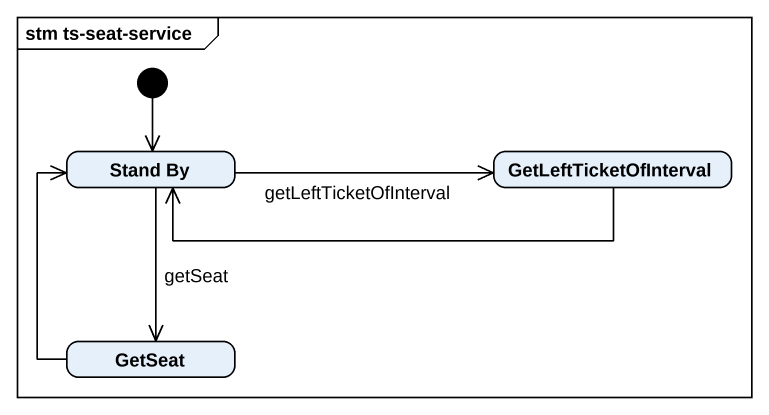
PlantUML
@startuml
mainframe stm ts-seat-service
hide empty description
state "Stand By" as Stand_By
state GetLeftTicketOfInterval
state GetSeat
[*] --> Stand_By
Stand_By -right-> GetLeftTicketOfInterval : getLeftTicketOfInterval
Stand_By --> GetSeat : getSeat
GetLeftTicketOfInterval -left-> Stand_By
GetSeat -up-> Stand_By
@enduml
